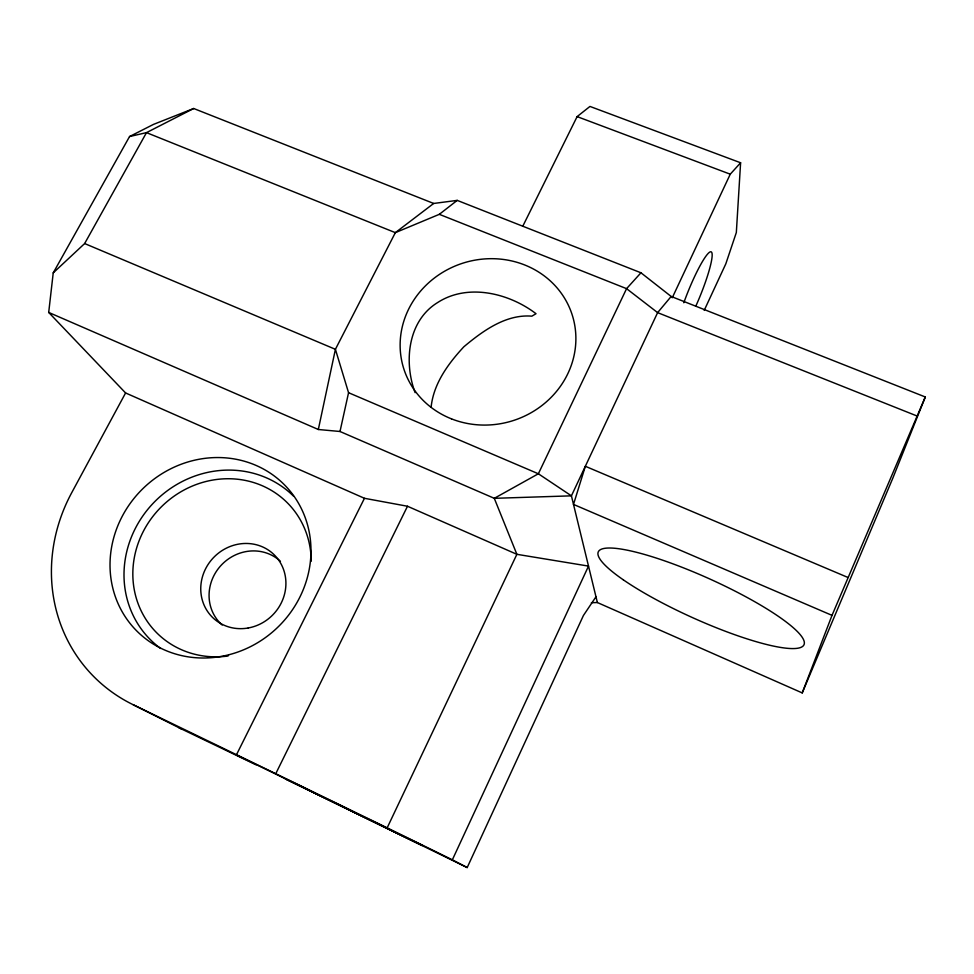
<?xml version="1.0" encoding="UTF-8"?>
<svg xmlns="http://www.w3.org/2000/svg" width="974" height="974" viewBox="0 0 974 974"><rect width="100%" height="100%" fill="white"/><g stroke="black" fill="none" stroke-linecap="round" stroke-linejoin="round"><path stroke-width="1.46" d="M522.77 226.248L577.119 116.612L589.964 106.434L740.605 162.768L736.332 232.53L725.837 263.784L704.214 310.377M595.978 596.782L583.426 615.495L467.191 867.566L452.362 859.811L588.515 566.101L516.877 554.316L407.497 506.249L364.459 498.298L125.597 392.96L48.7 312.435L53.229 272.878L129.554 136.543L153.502 124.392L193.692 108.504L433.686 203.456L457.208 200.388L640.953 272.781L671.159 296.461L925.3 396.978L892.647 478.587L802.223 692.916L597.379 602.541L591.376 602.711M431.129 407.108C433.54 383.598 448.21 363.643 463.843 346.793C482.824 330.88 506.005 314.018 531.853 316.16L536.029 313.713C509.146 293.162 467.849 282.984 437.667 302.524C407.619 320.896 403.686 362.06 415.119 392.656M671.159 296.461L657.62 312.63L571.421 495.839L494.293 498.323L339.999 431.494L318.328 429.497L335.409 349.313L395.347 232.652L433.686 203.456M339.999 431.494L348.558 392.705L335.409 349.313L84.641 243.549L53.229 272.878M802.223 692.916L832.015 615.361L925.3 396.978M672.267 297.752L730.256 174.188L740.605 162.768M452.362 859.811L387.177 827.827L516.877 554.316L494.293 498.323L538.366 473.778L626.574 288.657L640.953 272.781M125.597 392.96L71.747 492.649A165.312 153.904 -44 0 0 133.219 704.75L275.764 773.697L407.497 506.249M364.459 498.298L236.402 754.887L467.191 867.566M84.641 243.549L146.49 132.634L193.692 108.504M129.554 136.543L146.49 132.634L395.347 232.652L439.311 214.329L457.208 200.388M577.119 116.612L730.256 174.188M439.311 214.329L626.574 288.657L657.62 312.63L916.911 415.947M847.916 577.448L585.337 466.278L573.503 504.41L832.015 615.361M348.558 392.705L538.366 473.778L571.421 495.839L597.379 602.541M48.7 312.435L318.328 429.497M255.931 764.748L181.505 728.978A151.201 142.082 -45.7 0 1 178.802 727.627M275.764 773.697L387.177 827.827M133.219 704.75L181.505 728.978M160.637 648.465A101.357 94.6 -44.4 0 1 150.118 506.614A101.357 94.6 -44.4 0 1 293.624 496.241M228.074 656.013A92.14 85.992 -44.4 0 1 132.927 578.081A92.14 85.992 -44.4 0 1 219.71 479.135A92.14 85.992 -44.4 0 1 311.205 561.231M222.169 625.028A43.185 40.567 -45.6 0 1 220.867 565.59A43.185 40.567 -45.6 0 1 280.439 561.304M683.809 302.756A44.828 6.428 -67.9 0 1 710.971 251.791A44.828 6.428 -67.9 0 1 695.972 305.787M422.205 845.481L285.37 778.859L422.205 845.481M228.817 654.771A103.877 96.694 -44 0 0 286.916 487.414A103.877 96.694 -44 0 0 115.784 531.159A103.877 96.694 -44 0 0 228.817 654.771M248.212 627.986A43.927 41.2 -45.2 0 0 277.517 558.528A43.927 41.2 -45.2 0 0 204.26 571.665A43.927 41.2 -45.2 0 0 248.212 627.986M451.51 418.869A88.403 82.632 -17.9 0 0 575.488 330.697A88.403 82.632 -17.9 0 0 437.034 276.068A88.403 82.632 -17.9 0 0 451.51 418.869M623.36 579.859A112.85 21.16 24.3 0 0 798.692 648.051A112.85 21.16 24.3 0 0 680.996 566.892A112.85 21.16 24.3 0 0 623.36 579.859"/></g></svg>
